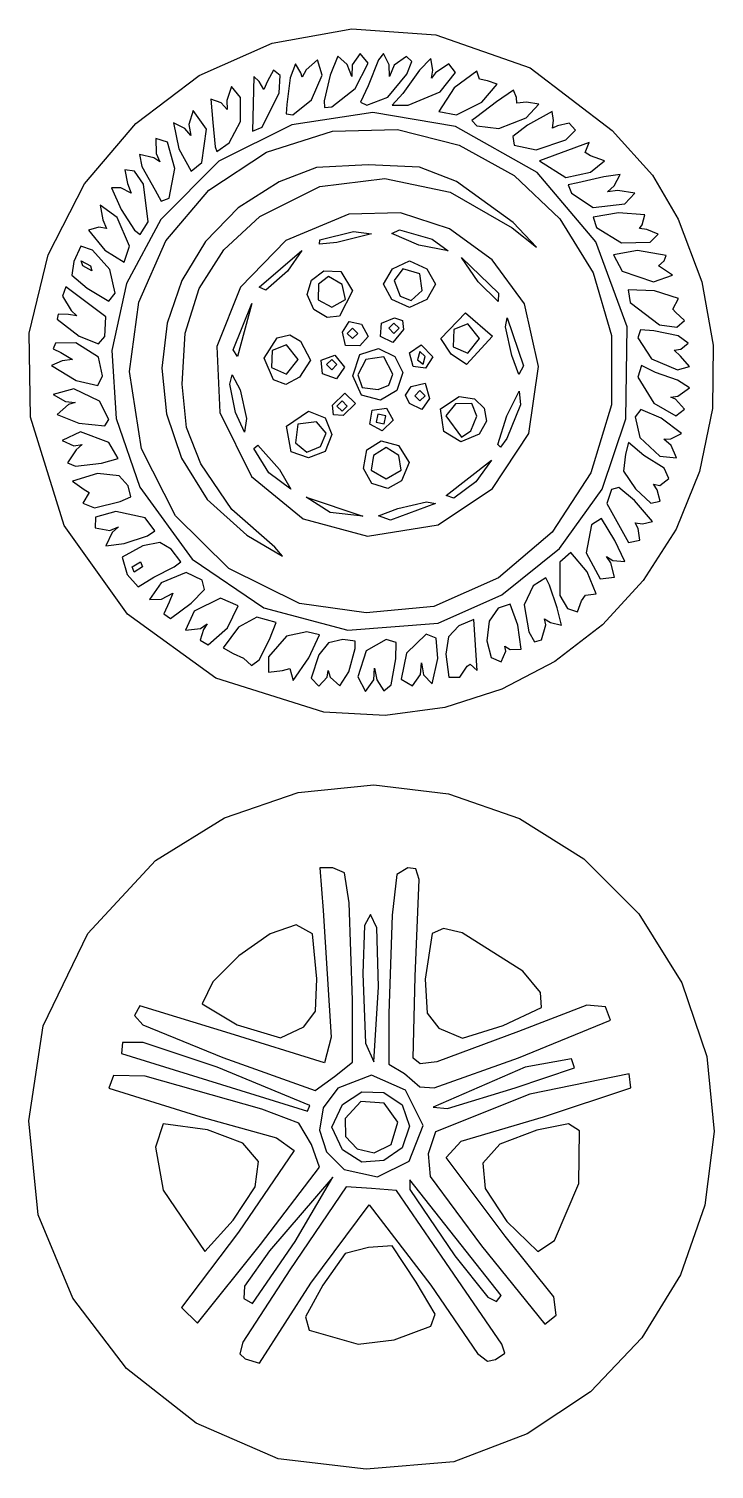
# Model space of a CAD drawing. Extents: x 1.4 to 78.7, y 1.5 to 53.2.
# Drawn here: x 30.81 to 41.99, y 29.71 to 53.22 of the extents above; entities that cross this region are included whole.
import ezdxf

# ---------------------------------------------------------------- set-up
doc = ezdxf.new("R2010")
doc.units = 0

msp = doc.modelspace()

# ---------------------------------------------------------------- linework, layer by layer
at = {"layer": 'Image'}
for p, q in [((34.778348, 52.980714), (36.079701, 53.216893)), ((36.079701, 53.216893), (37.448213, 53.119679)), ((33.588011, 52.452531), (34.778348, 52.980714)), ((37.448213, 53.119679), (38.991155, 52.579046)), ((35.518738, 52.710519), (35.333607, 52.549056)), ((35.593127, 52.462994), (35.518738, 52.710519)), ((35.848884, 52.772163), (35.727957, 52.459354)), ((36.001023, 52.632071), (35.848884, 52.772163)), ((36.217124, 52.815134), (36.084978, 52.626632)), ((36.344343, 52.654294), (36.217124, 52.815134)), ((36.513676, 52.710044), (36.344179, 52.286712)), ((36.598962, 52.813971), (36.513676, 52.710044)), ((36.688375, 52.626632), (36.598962, 52.813971)), ((36.974001, 52.765133), (36.769795, 52.625222)), ((37.05969, 52.683772), (36.974001, 52.765133)), ((36.977731, 52.47535), (37.05969, 52.683772)), ((37.369026, 52.732465), (37.183407, 52.541965)), ((37.404337, 52.541965), (37.369026, 52.732465)), ((32.552545, 51.673731), (33.588011, 52.452531)), ((34.481679, 52.436132), (34.460512, 51.54843)), ((34.566345, 52.356462), (34.481679, 52.436132)), ((34.799179, 52.539908), (34.705103, 52.363519)), ((34.907462, 52.454472), (34.799179, 52.539908)), ((34.893654, 52.171561), (34.907462, 52.454472)), ((35.15824, 52.643582), (35.073189, 52.414965)), ((35.249044, 52.499632), (35.15824, 52.643582)), ((35.270776, 52.428106), (35.249044, 52.499632)), ((35.333607, 52.549056), (35.270776, 52.428106)), ((35.420131, 52.055132), (35.593127, 52.462994)), ((35.727957, 52.459354), (35.625191, 52.040143)), ((36.079607, 52.436132), (36.001023, 52.632071)), ((36.084978, 52.626632), (36.079607, 52.436132)), ((36.13368, 52.241099), (36.344343, 52.654294)), ((36.664655, 52.102605), (36.977731, 52.47535)), ((36.693746, 52.436132), (36.688375, 52.626632)), ((36.769795, 52.625222), (36.693746, 52.436132)), ((37.183407, 52.541965), (36.91167, 52.160966)), ((37.377822, 52.41118), (37.404337, 52.541965)), ((37.445173, 52.499632), (37.377822, 52.41118)), ((37.660882, 52.647798), (37.445173, 52.499632)), ((37.52318, 52.189658), (37.772388, 52.505593)), ((37.772388, 52.505593), (37.660882, 52.647798)), ((38.118589, 52.523117), (37.749018, 52.255466)), ((38.165939, 52.395844), (38.118589, 52.523117)), ((38.991155, 52.579046), (40.326534, 51.559316)), ((34.113544, 52.277492), (34.039645, 52.04741)), ((34.263329, 52.093953), (34.113544, 52.277492)), ((34.641603, 52.224466), (34.566345, 52.356462)), ((34.705103, 52.363519), (34.641603, 52.224466)), ((35.073189, 52.414965), (35.018748, 51.983093)), ((35.753155, 51.944738), (36.133677, 52.241099)), ((36.133677, 52.241099), (36.13368, 52.241099)), ((36.344179, 52.286712), (36.22234, 52.017543)), ((37.000422, 51.970466), (37.52318, 52.189658)), ((37.749018, 52.255466), (37.501129, 51.864632)), ((37.52318, 52.189658), (37.52318, 52.189658)), ((38.291558, 52.369236), (38.165939, 52.395844)), ((38.200512, 52.020325), (38.451023, 52.31308)), ((38.451023, 52.31308), (38.291558, 52.369236)), ((38.715917, 52.217472), (38.438907, 52.025307)), ((38.768683, 52.096419), (38.715917, 52.217472)), ((33.946737, 52.00607), (33.77918, 52.069713)), ((33.77918, 52.069713), (33.811816, 51.686216)), ((34.042984, 51.898827), (33.946737, 52.00607)), ((34.039645, 52.04741), (34.042984, 51.898827)), ((34.26359, 51.70613), (34.263329, 52.093953)), ((34.617169, 51.61193), (34.893654, 52.171561)), ((35.018748, 51.983093), (35.006035, 51.829421)), ((35.116763, 51.81376), (35.420131, 52.055132)), ((35.420131, 52.055132), (35.420131, 52.055132)), ((35.625191, 52.040143), (35.631589, 51.933189)), ((36.22234, 52.017543), (36.325341, 51.970466)), ((36.325341, 51.970466), (36.664655, 52.102605)), ((36.664655, 52.102605), (36.664655, 52.102605)), ((36.91167, 52.160966), (36.738159, 51.970466)), ((36.738159, 51.970466), (37.000422, 51.970466)), ((37.788476, 51.813282), (38.200512, 52.020325)), ((38.438907, 52.025307), (38.11756, 51.777753)), ((38.200512, 52.020325), (38.200512, 52.020325)), ((38.772792, 52.005566), (38.768683, 52.096419)), ((38.928957, 52.020931), (38.772792, 52.005566)), ((38.926311, 51.766348), (39.131643, 51.986168)), ((39.131643, 51.986168), (38.928957, 52.020931)), ((33.489776, 51.885799), (33.419751, 51.652966)), ((33.709867, 51.580077), (33.489776, 51.885799)), ((35.006035, 51.829421), (35.116763, 51.81376)), ((36.422714, 51.850986), (35.097938, 51.651579)), ((35.631589, 51.933189), (35.753155, 51.944738)), ((37.772202, 51.621181), (36.422714, 51.850986)), ((37.501129, 51.864632), (37.788476, 51.813282)), ((38.11756, 51.777753), (38.03941, 51.721402)), ((38.03941, 51.721402), (38.122375, 51.635948)), ((38.476382, 51.588417), (38.926345, 51.766348)), ((38.926345, 51.766348), (38.926311, 51.766348)), ((39.348534, 51.866045), (38.945541, 51.641903)), ((39.369506, 51.722963), (39.348534, 51.866045)), ((39.353357, 51.592776), (39.369506, 51.722963)), ((31.715806, 50.685701), (32.552545, 51.673731)), ((33.351185, 51.589333), (33.168198, 51.681632)), ((33.168198, 51.681632), (33.256549, 51.255944)), ((33.450752, 51.477537), (33.351185, 51.589333)), ((33.419751, 51.652966), (33.450752, 51.477537)), ((33.632034, 51.033567), (33.709867, 51.580077)), ((33.811816, 51.686216), (33.845976, 51.291996)), ((35.097938, 51.651579), (33.907651, 51.057589)), ((34.077542, 51.356633), (34.26359, 51.70613)), ((34.460512, 51.54843), (34.617169, 51.61193)), ((34.617169, 51.61193), (34.617169, 51.61193)), ((34.686183, 51.205048), (35.762346, 51.545418)), ((35.762346, 51.545418), (36.826751, 51.571888)), ((36.826751, 51.571888), (37.832064, 51.319135)), ((39.104258, 50.871271), (37.772202, 51.621181)), ((38.122375, 51.635948), (38.476382, 51.588417)), ((38.945541, 51.641903), (38.706185, 51.45733)), ((39.437625, 51.63425), (39.353357, 51.592776)), ((39.626606, 51.678916), (39.437625, 51.63425)), ((39.572094, 51.403958), (39.731006, 51.562503)), ((39.731006, 51.562503), (39.626606, 51.678916)), ((40.326534, 51.559316), (40.988635, 50.829809)), ((33.0729, 51.364508), (32.880163, 51.424551)), ((32.880163, 51.424551), (32.886646, 51.182162)), ((33.187918, 50.937334), (33.0729, 51.364508)), ((33.256549, 51.255944), (33.454989, 50.89293)), ((33.845976, 51.291996), (33.877243, 51.21223)), ((33.877243, 51.21223), (34.077542, 51.356633)), ((34.077542, 51.356633), (34.077542, 51.356633)), ((37.832064, 51.319135), (38.730949, 50.821839)), ((38.706185, 51.45733), (38.728445, 51.319276)), ((38.728445, 51.319276), (39.086928, 51.244309)), ((39.086928, 51.244309), (39.572094, 51.403958)), ((39.953049, 51.361034), (39.144536, 51.059425)), ((39.572094, 51.403958), (39.572094, 51.403958)), ((39.890036, 51.198745), (39.953049, 51.361034)), ((32.848252, 51.109922), (32.614742, 51.16657)), ((32.614742, 51.16657), (32.649939, 50.967073)), ((32.946639, 51.045847), (32.848252, 51.109922)), ((32.886646, 51.182162), (32.946639, 51.045847)), ((33.907651, 51.057589), (32.961626, 50.103646)), ((33.454989, 50.89293), (33.632034, 51.033567)), ((33.632034, 51.033567), (33.632034, 51.033567)), ((33.744796, 50.584902), (34.686183, 51.205048)), ((39.144536, 51.059425), (39.570221, 50.787827)), ((39.975689, 51.144711), (39.890036, 51.198745)), ((40.206171, 51.064376), (39.975689, 51.144711)), ((39.976219, 50.879424), (40.206171, 51.064376)), ((32.534179, 50.892511), (32.372344, 50.916663)), ((32.372344, 50.916663), (32.414955, 50.692062)), ((32.677971, 50.683858), (32.534179, 50.892511)), ((32.649939, 50.967073), (32.868524, 50.585277)), ((33.095084, 50.455102), (33.187918, 50.937334)), ((33.187918, 50.937334), (33.187918, 50.937334)), ((35.504157, 50.955695), (34.891902, 50.721154)), ((36.346124, 50.9968), (35.504157, 50.955695)), ((37.185521, 50.956168), (36.346124, 50.9968)), ((37.785455, 50.726177), (37.185521, 50.956168)), ((38.730949, 50.821839), (39.476072, 50.11468)), ((40.063276, 49.737661), (39.104258, 50.871271)), ((39.570221, 50.787827), (39.976234, 50.879424)), ((40.193047, 50.798887), (39.768637, 50.700467)), ((39.976234, 50.879424), (39.976219, 50.879424)), ((40.459803, 50.837515), (40.193047, 50.798887)), ((40.359824, 50.655961), (40.459803, 50.837515)), ((40.988635, 50.829809), (41.408544, 50.107801)), ((31.12165, 49.529828), (31.715806, 50.685701)), ((32.306838, 50.623178), (32.156836, 50.621432)), ((32.156836, 50.621432), (32.316615, 50.268892)), ((32.478279, 50.534267), (32.306838, 50.623178)), ((32.414955, 50.692062), (32.478279, 50.534267)), ((32.753579, 50.065468), (32.677971, 50.683858)), ((32.868524, 50.585277), (32.968004, 50.405734)), ((33.041769, 49.755295), (33.744796, 50.584902)), ((34.891902, 50.721154), (34.224214, 50.293656)), ((34.577818, 50.151899), (35.557283, 50.644638)), ((35.557283, 50.644638), (36.616796, 50.776063)), ((36.616796, 50.776063), (37.686506, 50.549302)), ((37.686506, 50.549302), (38.696563, 49.967482)), ((38.715007, 50.053254), (37.785455, 50.726177)), ((39.768637, 50.700467), (39.611832, 50.672942)), ((39.611832, 50.672942), (39.664365, 50.533733)), ((40.252197, 50.55408), (40.359824, 50.655961)), ((40.420268, 50.579029), (40.252197, 50.55408)), ((40.69669, 50.53613), (40.420268, 50.579029)), ((32.250937, 50.13731), (31.973644, 50.336784)), ((31.973644, 50.336784), (32.013725, 50.096551)), ((32.968004, 50.405734), (33.095084, 50.455102)), ((39.664365, 50.533733), (40.016542, 50.300852)), ((40.016542, 50.300852), (40.53492, 50.361643)), ((40.53492, 50.361643), (40.69669, 50.53613)), ((40.53492, 50.361643), (40.53492, 50.361643)), ((32.013725, 50.096551), (32.076192, 49.960425)), ((32.449261, 49.668299), (32.250937, 50.13731)), ((32.316615, 50.268892), (32.534348, 49.931959)), ((32.961626, 50.103646), (32.403366, 49.057529)), ((34.224214, 50.293656), (33.69282, 49.747597)), ((33.99143, 49.609911), (34.577818, 50.151899)), ((36.029243, 50.191211), (35.001398, 49.759318)), ((36.873419, 50.211288), (36.029243, 50.191211)), ((37.676032, 49.952411), (36.873419, 50.211288)), ((39.476072, 50.11468), (40.020099, 49.232337)), ((40.430844, 50.213287), (40.016474, 50.140024)), ((40.016474, 50.140024), (40.075834, 49.973377)), ((40.860381, 50.18246), (40.430844, 50.213287)), ((40.821352, 50.014965), (40.860381, 50.18246)), ((41.408544, 50.107801), (41.791453, 49.089913)), ((31.947021, 49.979107), (31.781402, 49.92884)), ((31.781402, 49.92884), (32.046761, 49.606227)), ((32.076192, 49.960425), (31.947021, 49.979107)), ((32.534348, 49.931959), (32.625185, 49.860503)), ((32.625185, 49.860503), (32.753579, 50.065455)), ((32.753579, 50.065455), (32.753579, 50.065468)), ((35.556193, 49.772371), (36.106525, 49.909475)), ((36.397914, 49.870493), (35.836344, 49.728888)), ((36.106525, 49.909475), (36.397914, 49.870493)), ((36.730507, 49.874107), (36.859399, 49.936248)), ((37.170699, 49.686335), (36.730507, 49.874107)), ((36.859399, 49.936248), (37.393355, 49.78404)), ((38.372401, 49.447536), (37.676032, 49.952411)), ((38.696563, 49.967482), (39.096006, 49.650953)), ((39.096006, 49.650953), (38.715007, 50.053254)), ((40.075834, 49.973377), (40.482097, 49.724211)), ((40.772761, 49.957152), (40.821352, 50.014965)), ((40.895171, 49.939765), (40.772761, 49.957152)), ((41.07981, 49.865707), (40.895171, 49.939765)), ((40.951747, 49.73586), (41.07981, 49.865707)), ((31.655242, 49.670162), (31.541887, 49.41935)), ((31.848888, 49.604152), (31.655242, 49.670162)), ((32.129891, 49.286534), (31.848888, 49.604152)), ((32.046761, 49.606227), (32.365106, 49.410431)), ((32.365106, 49.410431), (32.449261, 49.668299)), ((32.449261, 49.668299), (32.449261, 49.668299)), ((32.601824, 48.755791), (33.041769, 49.755295)), ((33.69282, 49.747597), (33.304008, 49.110755)), ((33.586671, 48.977949), (33.99143, 49.609911)), ((35.001398, 49.759318), (34.260318, 49.001691)), ((35.552731, 49.700829), (35.556193, 49.772371)), ((35.836344, 49.728888), (35.552731, 49.700829)), ((35.556193, 49.772371), (35.556193, 49.772371)), ((37.653807, 49.590608), (37.170699, 49.686335)), ((37.170699, 49.686335), (37.170699, 49.686335)), ((37.393355, 49.78404), (37.653807, 49.590608)), ((40.571412, 48.35392), (40.063276, 49.737661)), ((40.482097, 49.724211), (40.951747, 49.73586)), ((40.951747, 49.73586), (40.951747, 49.73586)), ((30.813933, 48.247501), (31.12165, 49.529828)), ((31.541887, 49.41935), (31.509019, 49.198027)), ((31.687682, 49.345802), (31.661515, 49.429172)), ((31.661515, 49.429172), (31.81468, 49.345802)), ((34.566345, 48.998365), (35.263807, 49.599802)), ((35.263807, 49.599802), (35.032012, 49.261136)), ((36.741111, 49.301978), (37.021676, 49.430469)), ((37.021676, 49.430469), (37.302241, 49.301978)), ((38.143508, 49.087635), (37.868341, 49.482948)), ((37.868341, 49.482948), (38.471273, 48.901303)), ((38.897847, 48.729616), (38.372401, 49.447536)), ((40.742006, 49.599802), (40.349032, 49.528622)), ((40.349032, 49.528622), (40.493005, 49.261136)), ((41.21267, 49.515135), (40.742006, 49.599802)), ((41.085671, 49.345802), (41.175335, 49.430469)), ((41.175335, 49.430469), (41.21267, 49.515135)), ((31.509019, 49.198027), (31.757575, 48.983281)), ((31.836538, 49.266966), (31.68768, 49.345802)), ((31.68768, 49.345802), (31.687682, 49.345802)), ((31.81468, 49.345802), (31.836538, 49.266966)), ((32.216856, 48.901303), (32.129891, 49.286534)), ((35.032012, 49.261136), (34.677156, 48.948683)), ((35.42193, 49.112711), (35.624233, 49.26425)), ((35.696319, 49.176469), (35.533098, 49.051515)), ((35.624233, 49.26425), (35.899844, 49.25581)), ((35.921261, 49.043334), (35.696319, 49.176469)), ((35.899844, 49.25581), (36.090344, 48.942131)), ((36.598343, 49.049469), (36.741111, 49.301978)), ((36.909707, 49.297521), (36.772609, 49.106925)), ((37.188643, 49.220451), (36.909707, 49.297521)), ((37.225857, 48.947086), (37.188643, 49.220451)), ((37.302241, 49.301978), (37.445009, 49.049469)), ((40.020099, 49.232337), (40.315693, 48.209487)), ((40.493005, 49.261136), (41.002857, 49.086414)), ((41.002857, 49.086414), (41.314977, 49.197636)), ((41.18092, 49.282302), (41.085671, 49.345802)), ((41.314977, 49.197636), (41.18092, 49.282302)), ((41.314977, 49.197636), (41.314977, 49.197636)), ((31.412516, 49.00682), (31.353881, 48.854042)), ((32.062933, 48.517249), (31.412516, 49.00682)), ((31.757575, 48.983281), (32.114592, 48.774332)), ((32.114592, 48.774332), (32.216856, 48.901303)), ((32.403366, 49.057529), (32.159245, 47.969158)), ((32.216856, 48.901303), (32.216856, 48.901303)), ((33.304008, 49.110755), (33.064063, 48.41091)), ((33.360315, 48.249055), (33.586671, 48.977949)), ((34.260318, 49.001691), (33.878203, 48.029524)), ((34.677156, 48.948683), (34.566345, 48.998365)), ((34.566345, 48.998365), (34.566345, 48.998365)), ((35.347844, 48.877941), (35.42193, 49.112711)), ((35.533098, 49.051515), (35.528295, 48.79547)), ((36.090344, 48.942131), (35.879197, 48.527337)), ((35.975472, 48.796548), (35.921261, 49.043334)), ((36.731391, 48.801517), (36.598343, 49.049469)), ((36.772609, 49.106925), (36.870334, 48.853677)), ((37.05021, 48.78298), (37.225857, 48.947086)), ((37.225857, 48.947086), (37.225857, 48.947086)), ((37.445009, 49.049469), (37.302241, 48.796961)), ((38.466966, 48.76831), (38.143508, 49.087635)), ((38.143508, 49.087635), (38.143508, 49.087635)), ((38.471273, 48.901303), (38.466966, 48.76831)), ((41.022171, 48.94136), (40.591107, 48.956267)), ((40.591107, 48.956267), (40.620354, 48.752033)), ((41.410228, 48.815893), (41.022171, 48.94136)), ((41.791453, 49.089913), (41.977707, 48.055488)), ((31.353881, 48.854042), (31.497183, 48.618515)), ((32.449681, 47.625951), (32.601824, 48.755791)), ((34.143013, 47.976923), (34.446325, 48.732046)), ((34.446325, 48.732046), (34.213405, 47.868371)), ((35.456887, 48.63669), (35.347844, 48.877941)), ((35.528295, 48.79547), (35.75184, 48.672066)), ((35.75184, 48.672066), (35.975472, 48.796554)), ((35.975472, 48.796554), (35.975472, 48.796548)), ((37.021676, 48.66847), (36.731391, 48.801517)), ((36.731391, 48.801517), (36.731391, 48.801517)), ((36.870334, 48.853677), (37.05021, 48.78298)), ((37.302241, 48.796961), (37.021676, 48.66847)), ((39.127732, 47.70483), (38.897847, 48.729616)), ((40.620354, 48.752033), (41.100994, 48.387649)), ((41.318504, 48.639876), (41.410228, 48.815893)), ((31.286745, 48.561552), (31.272097, 48.47887)), ((31.272097, 48.47887), (31.627252, 48.202804)), ((31.454849, 48.555556), (31.286745, 48.561552)), ((31.591534, 48.532817), (31.454849, 48.555556)), ((31.497183, 48.618515), (31.591534, 48.532817)), ((32.049325, 48.193908), (32.062925, 48.51725)), ((32.062925, 48.51725), (32.062933, 48.517249)), ((35.674644, 48.506951), (35.456887, 48.63669)), ((35.456887, 48.63669), (35.456887, 48.63669)), ((35.879197, 48.527337), (35.674644, 48.506951)), ((35.925163, 48.263983), (36.037694, 48.441129)), ((36.037694, 48.441129), (36.239942, 48.394856)), ((36.561715, 48.412781), (36.778561, 48.499137)), ((36.778561, 48.499137), (36.905735, 48.457754)), ((36.905735, 48.457754), (36.921732, 48.309502)), ((37.529675, 48.16047), (37.93417, 48.583803)), ((37.93417, 48.583803), (38.376341, 48.198003)), ((38.58729, 48.35097), (38.617302, 48.499137)), ((38.617302, 48.499137), (38.883869, 47.715971)), ((41.360837, 48.590487), (41.318504, 48.639876)), ((41.509003, 48.456803), (41.360837, 48.590487)), ((41.38377, 48.344881), (41.509003, 48.456804)), ((41.509003, 48.456804), (41.509003, 48.456803)), ((30.836511, 46.880106), (30.813933, 48.247501)), ((31.627252, 48.202804), (31.945087, 48.077517)), ((31.945087, 48.077517), (32.049325, 48.193908)), ((33.064063, 48.41091), (32.979272, 47.675839)), ((33.309134, 47.416272), (33.360315, 48.249055)), ((34.862334, 48.175719), (35.065739, 48.224498)), ((35.065739, 48.224498), (35.243334, 48.118449)), ((35.977454, 48.047582), (35.925163, 48.263983)), ((36.090344, 48.329804), (36.005677, 48.245137)), ((36.005677, 48.245137), (36.090344, 48.16047)), ((36.17501, 48.245137), (36.090344, 48.329804)), ((36.090344, 48.16047), (36.17501, 48.245137)), ((36.17501, 48.245137), (36.17501, 48.245137)), ((36.344343, 48.194929), (36.210419, 48.042529)), ((36.239942, 48.394856), (36.344343, 48.194929)), ((36.548252, 48.192492), (36.561715, 48.412781)), ((36.750309, 48.097228), (36.548252, 48.192492)), ((36.548252, 48.192492), (36.548252, 48.192492)), ((36.767676, 48.41447), (36.683009, 48.329804)), ((36.683009, 48.329804), (36.767676, 48.245137)), ((36.921732, 48.309502), (36.750309, 48.097228)), ((36.852343, 48.329804), (36.767676, 48.41447)), ((36.767676, 48.245137), (36.852343, 48.329804)), ((36.852343, 48.329804), (36.852343, 48.329804)), ((37.743225, 48.306846), (37.731904, 48.027532)), ((37.973796, 48.399242), (37.743225, 48.306846)), ((38.376341, 48.198003), (37.953008, 47.737138)), ((38.164674, 48.16047), (37.973796, 48.399242)), ((38.692163, 47.885304), (38.58729, 48.35097)), ((40.315693, 48.209487), (40.31552, 47.080812)), ((40.550819, 46.853614), (40.571412, 48.35392)), ((40.793891, 48.302846), (40.747012, 48.173343)), ((41.011503, 48.285166), (40.793891, 48.302846)), ((41.409078, 48.207542), (41.011503, 48.285166)), ((41.100994, 48.387649), (41.38377, 48.344881)), ((41.571878, 48.088675), (41.409078, 48.207542)), ((31.239934, 48.085254), (31.201586, 47.996259)), ((31.201586, 47.996259), (31.32931, 47.936156)), ((31.571791, 48.090705), (31.239934, 48.085254)), ((31.944992, 47.860148), (31.571791, 48.090705)), ((32.159245, 47.969158), (32.230647, 46.856155)), ((33.878203, 48.029524), (33.927256, 46.954009)), ((34.213405, 47.868371), (34.143013, 47.976923)), ((34.143013, 47.976923), (34.143013, 47.976923)), ((34.646494, 47.839958), (34.862334, 48.175719)), ((34.779896, 47.96818), (34.768574, 47.688866)), ((35.010467, 48.060576), (34.779896, 47.96818)), ((35.201345, 47.821804), (35.010467, 48.060576)), ((35.243334, 48.118449), (35.405032, 47.810328)), ((36.210419, 48.042529), (35.977454, 48.047583)), ((35.977454, 48.047583), (35.977454, 48.047582)), ((36.212211, 47.902221), (36.515771, 47.997743)), ((36.515771, 47.997743), (36.782431, 47.868041)), ((37.021676, 47.926471), (37.212175, 48.060526)), ((37.212175, 48.060526), (37.402675, 47.865297)), ((37.699008, 47.906471), (37.529675, 48.16047)), ((37.731904, 48.027532), (37.973796, 47.921699)), ((37.973796, 47.921699), (38.164674, 48.16047)), ((38.164674, 48.16047), (38.164674, 48.16047)), ((40.747012, 48.173343), (40.970854, 47.832839)), ((41.341291, 47.969848), (41.452568, 47.988445)), ((41.445503, 47.873278), (41.341291, 47.969848)), ((41.452568, 47.988445), (41.571878, 48.088675)), ((41.977707, 48.055488), (41.966185, 47.017782)), ((31.349016, 47.797271), (31.179683, 47.719605)), ((31.32931, 47.936156), (31.518349, 47.819856)), ((31.518349, 47.819856), (31.349016, 47.797271)), ((31.944992, 47.860147), (31.944992, 47.860148)), ((32.011299, 47.551757), (31.944992, 47.860147)), ((34.799179, 47.48992), (34.646494, 47.839958)), ((35.010467, 47.583033), (35.201345, 47.821804)), ((35.201345, 47.821804), (35.201345, 47.821804)), ((35.405032, 47.810328), (35.22484, 47.530272)), ((35.58075, 47.8111), (35.804155, 47.892475)), ((35.600569, 47.58818), (35.58075, 47.8111)), ((35.751677, 47.821804), (35.667011, 47.737138)), ((35.667011, 47.737138), (35.751677, 47.652471)), ((35.836344, 47.737138), (35.751677, 47.821804)), ((35.751677, 47.652471), (35.836344, 47.737138)), ((35.804155, 47.892475), (35.960653, 47.69682)), ((35.836344, 47.737138), (35.836344, 47.737138)), ((36.093736, 47.55536), (36.212211, 47.902221)), ((36.309245, 47.820786), (36.17501, 47.571549)), ((36.599203, 47.863864), (36.309245, 47.820786)), ((36.751431, 47.581703), (36.599203, 47.863864)), ((36.782431, 47.868041), (36.914007, 47.608966)), ((37.081048, 47.705989), (37.021676, 47.926471)), ((37.189628, 47.947951), (37.152292, 47.815954)), ((37.152292, 47.815954), (37.241201, 47.742736)), ((37.275675, 47.869134), (37.189628, 47.947951)), ((37.241201, 47.742736), (37.275675, 47.869134)), ((37.275675, 47.869134), (37.275675, 47.869134)), ((37.402675, 47.865297), (37.283979, 47.680546)), ((37.953008, 47.737138), (37.699008, 47.906471)), ((37.699008, 47.906471), (37.699008, 47.906471)), ((38.805265, 47.576853), (38.692163, 47.885304)), ((38.692163, 47.885304), (38.692163, 47.885304)), ((40.805948, 47.723586), (40.747004, 47.532998)), ((41.038363, 47.607445), (40.805948, 47.723586)), ((40.970854, 47.832839), (41.393428, 47.652471)), ((41.59367, 47.706637), (41.445503, 47.873278)), ((31.179683, 47.719605), (31.581849, 47.476897)), ((31.935195, 47.397339), (32.011299, 47.551757)), ((32.643969, 46.359432), (32.449681, 47.625951)), ((32.979272, 47.675839), (33.055922, 46.933321)), ((34.08758, 47.419638), (34.126725, 47.567805)), ((34.126725, 47.567805), (34.255336, 47.323682)), ((34.768574, 47.688866), (35.010467, 47.583033)), ((35.003331, 47.409875), (34.799179, 47.48992)), ((34.799179, 47.48992), (34.799179, 47.48992)), ((35.22484, 47.530272), (35.003331, 47.409875)), ((35.828549, 47.501833), (35.600561, 47.58818)), ((35.600561, 47.58818), (35.600569, 47.58818)), ((35.960653, 47.69682), (35.828549, 47.501833)), ((36.23851, 47.23592), (36.093736, 47.55536)), ((36.17501, 47.571549), (36.250261, 47.363446)), ((36.684264, 47.399777), (36.751431, 47.581703)), ((36.751431, 47.581703), (36.751431, 47.581703)), ((36.914007, 47.608966), (36.812316, 47.316368)), ((37.283979, 47.680546), (37.081048, 47.705989)), ((37.081048, 47.705989), (37.081048, 47.705989)), ((38.883869, 47.715971), (38.805265, 47.576853)), ((38.969983, 46.612028), (39.127732, 47.70483)), ((40.747004, 47.532998), (41.0075, 47.109665)), ((41.398196, 47.483138), (41.038363, 47.607445)), ((41.393428, 47.652471), (41.593678, 47.706637)), ((41.593678, 47.706637), (41.59367, 47.706637)), ((31.54186, 47.339531), (31.202816, 47.250305)), ((31.96097, 47.141677), (31.54186, 47.339531)), ((31.581849, 47.476897), (31.935195, 47.397339)), ((33.383161, 46.707705), (33.309134, 47.416272)), ((34.18179, 46.953972), (34.08758, 47.419638)), ((34.255336, 47.323682), (34.359764, 46.858016)), ((35.766068, 47.074195), (35.963344, 47.271472)), ((35.963344, 47.271472), (36.139515, 47.101706)), ((36.250261, 47.363446), (36.510507, 47.331085)), ((36.510507, 47.331085), (36.684264, 47.399777)), ((36.812316, 47.316368), (36.546836, 47.155745)), ((36.956156, 47.238797), (37.04951, 47.377925)), ((37.04951, 47.377925), (37.277773, 47.432579)), ((37.191009, 47.313805), (37.106342, 47.229138)), ((37.275675, 47.229138), (37.191009, 47.313805)), ((37.277773, 47.432579), (37.347115, 47.181647)), ((38.60788, 46.900275), (38.813513, 47.301925)), ((38.813513, 47.301925), (38.831738, 47.080972)), ((41.593283, 47.35619), (41.398196, 47.483138)), ((41.40317, 47.219317), (41.593283, 47.35619)), ((31.202816, 47.250305), (31.40546, 47.132942)), ((31.454849, 47.08472), (31.267408, 46.922942)), ((31.40546, 47.132942), (31.564499, 47.116686)), ((31.564499, 47.116686), (31.454849, 47.08472)), ((32.111015, 46.838759), (31.96097, 47.141677)), ((35.780458, 46.919252), (35.766068, 47.074195)), ((35.766068, 47.074195), (35.766068, 47.074195)), ((35.92101, 47.144471), (35.836344, 47.059804)), ((35.836344, 47.059804), (35.92101, 46.975138)), ((36.005677, 47.059804), (35.92101, 47.144471)), ((35.92101, 46.975138), (36.005677, 47.059804)), ((36.139515, 47.101706), (35.935401, 46.904862)), ((36.005677, 47.059804), (36.005677, 47.059804)), ((36.546836, 47.155745), (36.238497, 47.23592)), ((36.238497, 47.23592), (36.23851, 47.23592)), ((36.412077, 46.992072), (36.642946, 47.024125)), ((36.642946, 47.024125), (36.751796, 46.828201)), ((37.02049, 47.103567), (36.956156, 47.238797)), ((37.219534, 47.005086), (37.02049, 47.103567)), ((37.02049, 47.103567), (37.02049, 47.103567)), ((37.106342, 47.229138), (37.191009, 47.144472)), ((37.191009, 47.144472), (37.275675, 47.229138)), ((37.347115, 47.181647), (37.219534, 47.005086)), ((37.275675, 47.229138), (37.275675, 47.229138)), ((37.526185, 47.012561), (37.830966, 47.215235)), ((37.772082, 47.093783), (37.614331, 46.9017)), ((38.036907, 47.102607), (37.772082, 47.093783)), ((37.830966, 47.215235), (38.083223, 47.176174)), ((38.119013, 46.89737), (38.036907, 47.102607)), ((38.083223, 47.176174), (38.240628, 47.025526)), ((38.240628, 47.025526), (38.275117, 46.81597)), ((38.831738, 47.080972), (38.611958, 46.530735)), ((40.31552, 47.080812), (39.982261, 45.968024)), ((41.0075, 47.109665), (41.366226, 46.899941)), ((41.286434, 47.203201), (41.40317, 47.219317)), ((41.360837, 47.170776), (41.286434, 47.203201)), ((41.509003, 47.011264), (41.360837, 47.170776)), ((41.966185, 47.017782), (41.755769, 45.990051)), ((31.38385, 45.112942), (30.836511, 46.880106)), ((31.267408, 46.922942), (31.624183, 46.783132)), ((31.624183, 46.783132), (32.047515, 46.735931)), ((32.047515, 46.735931), (32.111015, 46.838759)), ((32.111015, 46.838759), (32.111015, 46.838759)), ((32.230647, 46.856155), (32.618954, 45.736141)), ((33.055922, 46.933321), (33.300299, 46.211135)), ((33.927256, 46.954009), (34.443881, 45.911761)), ((34.325361, 46.636472), (34.18179, 46.953972)), ((34.18179, 46.953972), (34.18179, 46.953972)), ((34.359764, 46.858016), (34.325361, 46.636472)), ((35.015182, 46.733998), (35.370678, 46.975139)), ((35.503557, 46.802659), (35.199064, 46.765753)), ((35.370678, 46.975139), (35.646282, 46.869743)), ((35.659961, 46.619245), (35.503557, 46.802659)), ((35.646282, 46.869743), (35.751677, 46.594139)), ((35.935401, 46.904862), (35.780458, 46.919252)), ((36.375178, 46.762906), (36.412077, 46.992072)), ((36.506445, 46.928336), (36.475812, 46.798574)), ((36.475812, 46.798574), (36.605574, 46.767942)), ((36.636207, 46.897703), (36.506445, 46.928336)), ((36.751796, 46.828201), (36.574829, 46.656231)), ((36.605574, 46.767942), (36.636207, 46.897703)), ((36.636207, 46.897703), (36.636207, 46.897703)), ((37.583155, 46.646251), (37.526185, 47.012561)), ((37.614331, 46.9017), (37.868331, 46.551806)), ((38.020741, 46.653406), (38.119013, 46.89737)), ((38.275117, 46.81597), (38.158626, 46.600187)), ((38.461007, 46.434609), (38.60788, 46.900275)), ((40.166202, 45.700875), (40.550819, 46.853614)), ((40.798079, 47.00219), (40.703242, 46.885947)), ((40.703242, 46.885947), (40.779748, 46.548451)), ((41.127446, 46.863892), (40.798079, 47.00219)), ((41.460261, 46.614021), (41.127446, 46.863892)), ((41.366226, 46.899941), (41.509003, 47.011264)), ((41.509003, 47.011264), (41.509003, 47.011264)), ((31.64962, 46.640748), (31.349016, 46.49961)), ((32.111015, 46.467152), (31.64962, 46.640748)), ((33.613841, 46.115959), (33.383161, 46.707705)), ((35.091278, 46.314739), (35.015182, 46.733998)), ((35.199064, 46.765753), (35.162157, 46.461259)), ((35.565411, 46.399406), (35.659961, 46.619245)), ((35.751677, 46.594139), (35.646282, 46.318535)), ((36.574829, 46.656231), (36.375178, 46.762906)), ((36.375178, 46.762906), (36.375178, 46.762906)), ((37.857093, 46.474234), (37.583155, 46.646251)), ((37.583155, 46.646251), (37.583155, 46.646251)), ((38.158626, 46.600187), (37.857093, 46.474234)), ((37.868331, 46.551806), (38.020731, 46.653406)), ((38.020731, 46.653406), (38.020741, 46.653406)), ((38.37561, 45.71179), (38.969983, 46.612028)), ((40.779748, 46.548451), (41.106118, 46.24352)), ((41.288235, 46.524393), (41.460261, 46.614021)), ((31.349016, 46.49961), (31.539516, 46.410733)), ((31.581849, 46.347774), (31.436472, 46.133889)), ((31.539516, 46.410733), (31.676201, 46.433472)), ((31.676201, 46.433472), (31.581849, 46.347774)), ((32.265993, 46.2065), (32.111015, 46.467152)), ((33.199188, 45.267979), (32.643969, 46.359432)), ((34.481679, 46.366027), (34.545414, 46.420573)), ((34.727315, 45.968094), (34.481679, 46.366027)), ((34.545414, 46.420573), (34.900688, 46.02264)), ((35.370678, 46.21314), (35.091278, 46.314739)), ((35.091278, 46.314739), (35.091278, 46.314739)), ((35.162157, 46.461259), (35.345572, 46.304856)), ((35.345572, 46.304856), (35.565411, 46.399406)), ((35.646282, 46.318535), (35.370678, 46.21314)), ((35.565411, 46.399406), (35.565411, 46.399406)), ((36.26736, 46.042738), (36.324473, 46.346315)), ((36.324473, 46.346315), (36.557956, 46.489691)), ((36.640676, 46.382473), (36.434437, 46.255288)), ((36.557956, 46.489691), (36.842622, 46.413618)), ((36.846916, 46.255288), (36.640676, 46.382473)), ((36.842622, 46.413618), (37.014584, 46.139708)), ((38.506028, 46.387813), (38.461007, 46.434609)), ((38.461007, 46.434609), (38.461007, 46.434609)), ((38.611958, 46.530735), (38.506028, 46.387813)), ((40.597086, 46.465869), (40.546202, 46.276011)), ((40.847874, 46.254844), (40.597086, 46.465869)), ((41.172966, 46.520491), (41.288235, 46.524393)), ((41.292786, 46.418243), (41.172966, 46.520491)), ((41.292797, 46.418243), (41.292786, 46.418243)), ((41.37944, 46.2172), (41.292797, 46.418243)), ((31.436472, 46.133889), (31.567615, 46.077094)), ((31.567615, 46.077094), (31.990947, 46.128486)), ((31.99094, 46.128486), (32.265993, 46.2065)), ((31.990947, 46.128486), (31.99094, 46.128486)), ((33.300299, 46.211135), (33.71869, 45.537058)), ((34.119287, 45.373449), (33.613841, 46.115959)), ((36.434437, 46.255288), (36.394275, 46.012204)), ((36.887077, 46.012204), (36.846916, 46.255288)), ((37.014584, 46.139708), (36.888628, 45.838188)), ((37.621509, 45.599307), (38.357143, 46.175894)), ((38.357143, 46.175894), (38.10213, 45.825372)), ((40.546202, 46.276011), (40.511733, 45.996641)), ((41.176833, 46.043819), (40.847874, 46.254844)), ((41.106118, 46.24352), (41.37944, 46.2172)), ((31.928093, 45.95914), (31.518349, 45.83214)), ((32.280727, 45.922761), (31.928093, 45.95914)), ((32.430007, 45.75684), (32.280727, 45.922761)), ((34.443881, 45.911761), (35.284263, 45.220099)), ((35.082589, 45.70514), (34.727315, 45.968094)), ((34.727315, 45.968094), (34.727315, 45.968094)), ((34.900688, 46.02264), (35.082589, 45.70514)), ((36.407843, 45.796589), (36.26736, 46.042738)), ((36.394275, 46.012204), (36.640676, 45.874473)), ((36.640676, 45.874473), (36.887077, 46.012204)), ((36.887077, 46.012204), (36.887077, 46.012204)), ((39.982261, 45.968024), (39.348238, 45.003943)), ((40.511733, 45.996641), (40.712198, 45.711649)), ((41.106837, 45.765996), (41.255004, 45.877143)), ((41.255004, 45.877143), (41.176833, 46.043819)), ((41.755769, 45.990051), (41.372369, 45.051463)), ((31.518349, 45.83214), (31.708849, 45.698456)), ((31.793516, 45.649067), (31.687682, 45.476543)), ((31.708849, 45.698456), (31.793516, 45.649067)), ((32.470459, 45.579295), (32.430007, 45.75684)), ((32.618954, 45.736141), (33.47275, 44.562155)), ((36.669215, 45.714337), (36.407843, 45.796589)), ((36.407843, 45.796589), (36.407843, 45.796589)), ((36.888628, 45.838188), (36.669215, 45.714337)), ((37.487442, 45.119784), (38.37561, 45.71179)), ((38.10213, 45.825372), (37.743754, 45.556792)), ((39.46733, 44.734607), (40.166202, 45.700875)), ((40.316438, 45.696334), (40.240301, 45.468103)), ((40.43793, 45.730506), (40.316438, 45.696334)), ((40.696141, 45.518448), (40.43793, 45.730506)), ((40.712198, 45.711649), (40.958716, 45.472582)), ((41.063768, 45.692048), (41.005666, 45.787195)), ((41.005666, 45.787195), (41.106837, 45.765996)), ((41.113158, 45.506863), (41.063768, 45.692048)), ((31.687682, 45.476543), (31.878182, 45.400971)), ((31.878182, 45.400971), (32.295432, 45.504879)), ((32.295432, 45.504879), (32.470459, 45.579295)), ((32.295432, 45.504879), (32.295432, 45.504879)), ((33.71869, 45.537058), (34.364261, 44.955366)), ((34.820345, 44.757082), (34.119287, 45.373449)), ((35.724211, 45.320046), (35.335401, 45.570603)), ((35.335401, 45.570603), (36.258544, 45.260641)), ((36.513676, 45.270659), (36.831176, 45.389317)), ((37.445009, 45.46848), (36.712709, 45.19714)), ((36.831176, 45.389317), (37.296842, 45.49419)), ((37.296842, 45.49419), (37.445009, 45.46848)), ((37.743754, 45.556792), (37.621509, 45.599307)), ((37.621509, 45.599307), (37.621509, 45.599307)), ((40.240301, 45.468103), (40.597057, 44.834374)), ((40.985933, 45.177697), (40.696141, 45.518448)), ((40.958716, 45.472582), (41.113158, 45.506863)), ((41.113158, 45.506863), (41.113158, 45.506863)), ((31.895248, 45.248435), (31.887633, 45.070141)), ((32.22944, 45.33915), (31.895248, 45.248435)), ((32.705597, 45.237741), (32.22944, 45.33915)), ((32.866072, 45.022225), (32.705597, 45.237741)), ((34.07387, 44.408179), (33.199188, 45.267979)), ((35.284263, 45.220099), (36.336189, 44.936835)), ((36.258544, 45.260641), (35.724211, 45.320046)), ((35.724211, 45.320046), (35.724211, 45.320046)), ((36.513676, 45.270658), (36.513676, 45.270659)), ((36.712709, 45.19714), (36.513676, 45.270658)), ((40.152455, 45.224804), (39.993136, 45.119337)), ((40.372072, 44.866704), (40.152455, 45.224804)), ((40.755511, 45.059892), (40.704601, 45.152043)), ((40.704601, 45.152043), (40.826832, 45.138272)), ((40.826832, 45.138272), (40.985933, 45.177697)), ((32.419858, 43.665453), (31.38385, 45.112942)), ((31.887633, 45.070141), (32.130925, 45.028827)), ((32.166038, 44.995778), (32.065224, 44.776202)), ((32.130925, 45.028827), (32.270335, 45.088908)), ((32.270335, 45.088908), (32.166038, 44.995778)), ((32.365616, 44.816452), (32.74181, 44.943141)), ((32.74181, 44.943141), (32.866072, 45.022225)), ((32.74181, 44.943141), (32.74181, 44.943141)), ((34.364261, 44.955366), (34.947345, 44.612383)), ((36.336189, 44.936835), (37.487442, 45.119784)), ((37.487442, 45.119784), (37.487442, 45.119784)), ((39.348238, 45.003943), (38.472816, 44.255905)), ((39.993136, 45.119337), (39.906795, 44.666631)), ((40.783373, 44.87154), (40.755511, 45.059892)), ((40.755511, 45.059892), (40.755511, 45.059892)), ((41.372369, 45.051463), (40.836212, 44.213106)), ((32.065224, 44.776202), (32.365616, 44.816452)), ((32.667835, 44.775949), (32.331841, 44.594074)), ((32.943921, 44.830872), (32.667835, 44.775949)), ((33.132322, 44.726671), (32.943921, 44.830872)), ((33.289664, 44.515772), (33.132322, 44.726671)), ((34.947345, 44.612383), (34.820345, 44.757082)), ((34.820345, 44.757082), (34.820345, 44.757082)), ((38.52654, 43.980699), (39.46733, 44.734607)), ((39.652492, 44.669181), (39.472786, 44.511923)), ((39.921762, 44.351844), (39.652492, 44.669181)), ((39.906795, 44.666631), (40.134915, 44.238551)), ((40.53483, 44.525032), (40.372072, 44.866704)), ((40.597057, 44.834374), (40.783373, 44.87154)), ((32.331841, 44.594074), (32.413566, 44.310533)), ((32.492015, 44.435142), (32.629008, 44.519808)), ((32.524355, 44.350475), (32.492015, 44.435142)), ((32.492015, 44.435142), (32.492015, 44.435142)), ((32.661348, 44.435142), (32.524355, 44.350475)), ((32.629008, 44.519808), (32.661348, 44.435142)), ((32.849911, 44.265809), (33.180764, 44.435142)), ((33.180764, 44.435142), (33.289664, 44.515772)), ((33.47275, 44.562155), (34.641771, 43.768083)), ((39.472786, 44.511923), (39.477214, 43.969813)), ((40.309794, 44.50235), (40.238957, 44.604414)), ((40.238957, 44.604414), (40.3373, 44.536864)), ((40.368296, 44.269517), (40.309794, 44.50235)), ((40.3373, 44.536864), (40.53483, 44.525032)), ((32.413566, 44.310533), (32.5937, 44.111934)), ((32.5937, 44.111934), (32.849911, 44.265809)), ((32.849911, 44.265809), (32.849911, 44.265809)), ((33.37633, 44.341773), (32.967545, 44.175196)), ((33.638125, 44.219727), (33.37633, 44.341773)), ((33.673975, 44.067744), (33.638125, 44.219727)), ((35.226549, 43.836617), (34.07387, 44.408179)), ((38.472816, 44.255905), (37.415359, 43.791246)), ((39.24589, 44.258902), (39.039174, 44.125688)), ((39.307673, 44.134604), (39.24589, 44.258902)), ((40.065409, 43.995949), (39.921762, 44.351844)), ((40.134915, 44.238551), (40.368296, 44.269517)), ((40.836212, 44.213106), (40.168964, 43.48885)), ((40.368296, 44.269517), (40.368296, 44.269517)), ((32.967545, 44.175196), (32.777045, 43.904579)), ((32.974614, 43.91021), (33.15537, 44.008784)), ((33.15537, 44.008784), (33.097619, 43.856772)), ((33.457991, 43.842168), (33.673975, 44.067744)), ((37.487342, 43.519205), (38.52654, 43.980699)), ((39.039174, 44.125688), (38.891648, 43.817062)), ((39.431297, 43.764339), (39.307673, 44.134604)), ((39.477214, 43.969813), (39.602671, 43.753655)), ((39.831177, 43.880922), (39.894677, 43.972975)), ((39.894677, 43.972975), (40.065409, 43.995949)), ((32.777045, 43.904579), (32.974614, 43.91021)), ((33.097619, 43.856772), (33.011093, 43.66907)), ((33.11995, 43.591918), (33.457983, 43.842169)), ((33.457983, 43.842169), (33.457991, 43.842168)), ((33.933341, 43.927142), (33.507182, 43.709877)), ((34.222639, 43.796733), (33.933341, 43.927142)), ((34.052462, 43.440162), (34.222639, 43.796733)), ((34.641771, 43.768083), (36.016481, 43.403806)), ((36.311798, 43.683403), (35.226549, 43.836617)), ((35.226549, 43.836617), (35.226549, 43.836617)), ((37.415359, 43.791246), (36.311798, 43.683403)), ((38.468259, 43.76169), (38.320099, 43.547423)), ((38.661622, 43.828169), (38.468259, 43.76169)), ((38.786672, 43.483136), (38.661622, 43.828169)), ((38.891648, 43.817062), (38.970409, 43.37312)), ((39.50109, 43.484502), (39.431297, 43.764339)), ((39.602671, 43.753655), (39.76488, 43.700273)), ((39.76488, 43.700273), (39.831177, 43.880922)), ((39.831177, 43.880922), (39.831177, 43.880922)), ((33.861235, 42.621415), (32.419858, 43.665453)), ((33.011093, 43.66907), (33.11995, 43.591918)), ((33.507182, 43.709877), (33.366538, 43.399751)), ((33.610259, 43.426965), (33.71932, 43.50393)), ((33.71932, 43.50393), (33.656916, 43.411354)), ((34.530011, 43.6133), (34.229971, 43.450413)), ((34.843044, 43.527144), (34.530011, 43.6133)), ((34.737211, 43.251962), (34.843044, 43.527144)), ((36.016481, 43.403806), (37.487342, 43.519205)), ((37.487342, 43.519205), (37.487342, 43.519205)), ((38.070724, 43.578778), (37.828651, 43.470993)), ((38.127776, 42.741811), (38.070724, 43.578778)), ((38.320099, 43.547423), (38.283996, 43.228)), ((39.244456, 43.488833), (39.225499, 43.584545)), ((39.225499, 43.584545), (39.320778, 43.525711)), ((39.320778, 43.525711), (39.50109, 43.484502)), ((33.366538, 43.399751), (33.610259, 43.426965)), ((33.656916, 43.411354), (33.603437, 43.23895)), ((33.734983, 43.165145), (34.052462, 43.440163)), ((34.229971, 43.450413), (33.977246, 43.11598)), ((34.052462, 43.440163), (34.052462, 43.440162)), ((35.012063, 43.304453), (34.719994, 42.966501)), ((35.345548, 43.375551), (35.012063, 43.304453)), ((35.551999, 43.323736), (35.345548, 43.375551)), ((35.376671, 42.951974), (35.551999, 43.323736)), ((37.292527, 43.334409), (36.969762, 43.02826)), ((37.455451, 43.270473), (37.292527, 43.334409)), ((37.484373, 42.938307), (37.455451, 43.270473)), ((37.658783, 43.292794), (37.614342, 43.007969)), ((37.828651, 43.470993), (37.658783, 43.292794)), ((38.842085, 43.09102), (38.786672, 43.483136)), ((38.970409, 43.37312), (39.063249, 43.210814)), ((39.177043, 43.246799), (39.244456, 43.488835)), ((39.244456, 43.488835), (39.244456, 43.488833)), ((40.168964, 43.48885), (39.392291, 42.892568)), ((33.603437, 43.23895), (33.734983, 43.165145)), ((33.977246, 43.11598), (34.143013, 43.020342)), ((34.143013, 43.020342), (34.312346, 42.94555)), ((34.566345, 42.91924), (34.737211, 43.251962)), ((35.698732, 43.197896), (35.542186, 43.000015)), ((35.932242, 43.24981), (35.698732, 43.197896)), ((36.131841, 43.221273), (35.932242, 43.24981)), ((36.031498, 42.720644), (36.135807, 43.101644)), ((36.135807, 43.101644), (36.131841, 43.221273)), ((36.31594, 43.064543), (36.175015, 42.638305)), ((36.64016, 43.24981), (36.31594, 43.064543)), ((36.803101, 43.199944), (36.64016, 43.24981)), ((36.797473, 42.93231), (36.803101, 43.199944)), ((36.969762, 43.02826), (36.886757, 42.604927)), ((38.283996, 43.228), (38.351763, 42.95627)), ((38.515212, 42.885082), (38.590936, 43.061045)), ((38.590936, 43.061045), (38.575718, 43.143584)), ((38.575718, 43.143584), (38.663199, 43.088341)), ((38.590936, 43.061045), (38.590936, 43.061045)), ((38.663199, 43.088341), (38.842085, 43.09102)), ((39.063249, 43.210814), (39.177043, 43.246799)), ((34.312346, 42.94555), (34.439346, 42.826477)), ((34.439346, 42.826477), (34.566345, 42.91924)), ((34.566345, 42.91924), (34.566345, 42.91924)), ((34.719994, 42.966501), (34.720332, 42.714128)), ((35.124495, 42.57925), (35.376671, 42.951974)), ((35.376671, 42.951974), (35.376671, 42.951974)), ((35.542186, 43.000015), (35.413011, 42.619015)), ((36.720787, 42.508978), (36.797473, 42.93231)), ((37.202539, 42.678311), (37.214075, 42.86881)), ((37.214075, 42.86881), (37.251405, 42.673431)), ((37.390909, 42.52388), (37.484373, 42.938307)), ((37.614342, 43.007969), (37.664954, 42.634755)), ((37.842556, 42.637247), (37.959691, 42.814369)), ((37.959691, 42.814369), (38.009081, 42.847644)), ((37.959691, 42.814369), (37.959691, 42.814369)), ((38.009081, 42.847644), (38.127776, 42.741811)), ((38.351763, 42.95627), (38.515212, 42.885082)), ((39.392291, 42.892568), (38.52786, 42.43813)), ((35.624677, 42.064607), (33.861235, 42.621415)), ((34.720332, 42.714128), (34.948533, 42.742797)), ((34.948533, 42.742797), (35.069096, 42.777309)), ((35.069096, 42.777309), (35.124495, 42.57925)), ((35.413011, 42.619015), (35.540377, 42.490683)), ((35.540377, 42.490683), (35.676832, 42.635978)), ((35.676832, 42.635977), (35.690778, 42.741811)), ((35.676832, 42.635978), (35.676832, 42.635977)), ((35.690778, 42.741811), (35.725372, 42.635977)), ((35.725372, 42.635977), (35.881193, 42.495058)), ((35.881193, 42.495058), (36.031498, 42.720644)), ((36.175015, 42.638305), (36.301304, 42.400877)), ((36.301304, 42.400877), (36.440546, 42.593644)), ((36.44054, 42.593644), (36.452076, 42.784144)), ((36.440546, 42.593644), (36.44054, 42.593644)), ((36.452076, 42.784144), (36.488766, 42.593644)), ((36.488766, 42.593644), (36.599855, 42.409714)), ((36.886757, 42.604927), (37.067207, 42.491799)), ((37.067207, 42.491799), (37.202545, 42.678311)), ((37.202545, 42.678311), (37.202539, 42.678311)), ((37.251405, 42.673431), (37.390909, 42.52388)), ((37.664954, 42.634755), (37.842556, 42.637247)), ((36.599855, 42.409714), (36.720787, 42.508978)), ((38.52786, 42.43813), (37.597337, 42.13941)), ((37.597337, 42.13941), (36.622387, 42.010278)), ((36.622387, 42.010278), (35.624677, 42.064607)), ((35.624677, 42.064607), (35.624677, 42.064607)), ((34.000458, 40.341861), (35.204005, 40.750608)), ((35.204005, 40.750608), (36.437998, 40.877184)), ((36.437998, 40.877184), (37.656782, 40.732172)), ((37.656782, 40.732172), (38.814702, 40.32616)), ((32.873014, 39.640358), (34.000458, 40.341861)), ((38.814702, 40.32616), (39.866102, 39.66973)), ((31.769976, 38.452406), (32.873014, 39.640358)), ((35.769346, 39.524481), (35.557431, 39.524481)), ((35.557431, 39.524481), (35.610782, 38.825982)), ((35.958145, 39.44084), (35.769346, 39.524481)), ((36.992021, 39.524481), (36.813366, 39.415024)), ((37.123236, 39.507774), (36.992021, 39.524481)), ((37.178398, 39.332055), (37.123236, 39.507774)), ((39.866102, 39.66973), (40.765326, 38.773469)), ((36.035234, 38.952982), (35.958145, 39.44084)), ((36.813366, 39.415024), (36.738022, 38.749475)), ((37.111163, 37.749978), (37.178398, 39.332055)), ((35.610782, 38.825982), (35.743137, 36.761302)), ((36.089809, 37.365484), (36.035234, 38.952982)), ((35.173341, 38.593149), (34.745335, 38.444331)), ((35.435378, 38.446102), (35.173341, 38.593149)), ((36.283635, 38.580802), (36.259677, 37.7994)), ((36.386677, 38.762482), (36.283635, 38.580802)), ((36.490231, 38.544593), (36.386677, 38.762482)), ((36.738022, 38.749475), (36.683009, 37.145597)), ((40.765326, 38.773469), (41.46672, 37.647961)), ((31.039179, 36.942151), (31.769976, 38.452406)), ((34.745335, 38.444331), (34.237384, 38.089014)), ((35.508279, 37.711638), (35.435378, 38.446102)), ((36.513676, 37.582148), (36.490231, 38.544593)), ((37.389835, 38.451283), (37.275675, 37.704256)), ((37.573818, 38.531528), (37.389835, 38.451283)), ((37.879099, 38.462363), (37.573818, 38.531528)), ((38.868995, 37.838613), (37.879099, 38.462363)), ((34.237384, 38.089014), (33.81283, 37.663901)), ((33.81283, 37.663901), (33.635013, 37.305696)), ((35.487495, 37.185609), (35.508279, 37.711638)), ((36.259677, 37.7994), (36.304737, 36.662615)), ((37.082506, 36.41648), (37.111163, 37.749978)), ((37.275675, 37.704256), (37.310387, 37.151055)), ((39.16116, 37.487179), (38.868995, 37.838613)), ((41.46672, 37.647961), (41.875633, 36.443663)), ((36.439318, 36.355856), (36.513676, 37.582148)), ((36.513676, 37.582148), (36.513676, 37.582148)), ((39.174728, 37.244207), (39.16116, 37.487179)), ((32.6216, 37.273046), (32.531521, 37.115058)), ((34.093308, 36.817988), (32.6216, 37.273046)), ((33.635013, 37.305696), (34.206513, 36.960428)), ((35.295076, 36.928472), (35.487495, 37.185609)), ((36.090338, 36.349485), (36.089809, 37.365484)), ((36.683009, 37.145597), (36.683009, 36.316724)), ((37.310387, 37.151055), (37.498759, 36.905972)), ((38.552243, 36.949586), (39.174728, 37.244207)), ((39.915811, 37.281522), (38.799673, 36.852418)), ((40.218979, 37.254915), (39.915811, 37.281522)), ((40.299677, 37.039496), (40.218979, 37.254915)), ((30.806492, 35.396902), (31.039179, 36.942151)), ((32.531521, 37.115058), (32.667353, 36.958916)), ((32.667353, 36.958916), (33.973756, 36.429434)), ((34.206513, 36.960428), (34.914167, 36.751116)), ((34.914167, 36.751116), (35.295076, 36.928472)), ((35.295076, 36.928472), (35.295076, 36.928472)), ((37.886678, 36.743868), (38.552243, 36.949586)), ((38.552243, 36.949586), (38.552243, 36.949586)), ((38.800031, 36.42224), (40.299677, 37.039496)), ((32.671383, 36.673406), (32.336088, 36.671858)), ((33.883952, 36.27006), (32.671383, 36.673406)), ((35.63343, 36.341098), (34.093308, 36.817988)), ((35.743137, 36.761302), (35.63343, 36.341098)), ((38.799673, 36.852418), (37.46533, 36.355696)), ((37.498759, 36.905972), (37.886678, 36.743868)), ((32.336088, 36.671858), (32.320557, 36.491302)), ((32.320557, 36.491302), (35.356581, 35.553985)), ((36.304737, 36.662615), (36.439318, 36.355856)), ((41.875633, 36.443663), (41.994579, 35.219833)), ((35.393839, 35.645004), (33.883952, 36.27006)), ((33.973756, 36.429434), (35.481112, 35.888992)), ((35.798532, 36.116652), (36.090338, 36.349485)), ((36.683009, 36.316724), (36.937009, 36.166685)), ((37.193118, 36.326082), (37.082506, 36.41648)), ((37.46533, 36.355696), (37.193118, 36.326082)), ((38.909901, 36.26765), (37.408795, 35.619916)), ((37.422282, 35.935432), (38.800031, 36.42224)), ((38.744627, 35.933992), (39.712646, 36.260572)), ((38.800031, 36.42224), (38.800031, 36.42224)), ((39.666257, 36.405767), (38.909901, 36.26765)), ((39.712646, 36.260572), (39.666257, 36.405767)), ((32.191298, 36.133622), (32.112312, 35.925081)), ((32.707339, 36.12589), (32.191298, 36.133622)), ((34.60889, 35.583808), (32.707339, 36.12589)), ((35.481112, 35.888992), (35.798609, 36.116652)), ((35.798609, 36.116652), (35.798532, 36.116652)), ((36.402274, 36.138083), (35.852888, 35.927081)), ((36.954916, 35.892484), (36.402274, 36.138083)), ((36.937009, 36.166685), (37.191009, 35.950232)), ((40.605923, 36.161613), (38.987388, 35.827986)), ((40.635118, 35.935005), (40.605923, 36.161613)), ((32.112312, 35.925081), (33.613847, 35.459415)), ((35.852888, 35.927081), (35.61112, 35.605877)), ((35.927157, 35.660733), (36.244335, 35.868839)), ((36.244335, 35.868839), (36.604336, 35.855776)), ((36.604336, 35.855776), (36.899377, 35.656487)), ((37.243337, 35.317034), (36.954916, 35.892484)), ((37.191009, 35.950232), (37.422282, 35.935432)), ((38.987388, 35.827986), (37.444487, 35.214924)), ((37.642634, 35.597532), (38.744627, 35.933984)), ((38.744627, 35.933984), (38.744627, 35.933992)), ((39.209867, 35.459356), (40.635118, 35.935005)), ((35.215172, 35.3566), (34.60889, 35.583808)), ((35.356581, 35.553985), (35.393853, 35.645004)), ((35.393853, 35.645004), (35.393839, 35.645004)), ((35.61112, 35.605877), (35.550071, 35.240748)), ((35.751677, 35.291153), (35.927157, 35.660733)), ((36.22492, 35.712112), (35.969067, 35.432618)), ((36.60727, 35.684101), (36.22492, 35.712112)), ((36.830412, 35.37114), (36.60727, 35.684101)), ((36.899377, 35.656487), (37.021676, 35.305912)), ((37.408795, 35.619916), (37.642634, 35.597532)), ((30.957867, 33.859153), (30.806492, 35.396902)), ((33.000112, 35.345239), (32.875175, 34.96634)), ((33.721693, 35.248325), (33.000112, 35.345239)), ((33.613847, 35.459415), (34.852081, 35.117149)), ((35.42003, 35.00684), (35.215172, 35.3566)), ((35.927157, 34.92157), (35.751677, 35.291153)), ((35.969067, 35.432618), (35.976401, 35.1393)), ((36.723893, 35.005464), (36.830412, 35.37114)), ((37.021676, 35.305912), (36.898549, 34.951866)), ((37.015201, 34.738193), (37.243337, 35.317034)), ((37.863731, 35.063528), (39.209867, 35.459356)), ((39.616947, 35.344801), (39.100518, 35.240594)), ((39.795373, 35.233186), (39.616947, 35.344801)), ((34.300039, 35.031343), (33.721693, 35.248325)), ((34.558208, 34.728132), (34.300039, 35.031343)), ((34.852081, 35.117149), (35.139953, 34.910154)), ((35.550071, 35.240748), (35.665518, 34.887466)), ((35.976401, 35.1393), (36.166088, 34.935567)), ((37.444487, 35.214924), (37.326531, 34.854406)), ((37.617937, 34.793954), (37.863731, 35.063528)), ((39.100518, 35.240594), (38.494439, 35.013051)), ((39.786432, 34.373154), (39.795373, 35.233186)), ((41.994579, 35.219833), (41.843662, 34.01869)), ((32.875175, 34.96634), (33.002493, 34.264328)), ((35.139953, 34.910154), (34.229788, 33.57892)), ((35.553626, 34.635326), (35.42003, 35.00684)), ((35.665518, 34.887466), (35.953239, 34.601801)), ((36.241852, 34.721267), (35.927157, 34.92157)), ((35.927157, 34.92157), (35.927157, 34.92157)), ((36.166088, 34.935567), (36.445972, 34.873572)), ((36.445972, 34.873572), (36.723893, 35.005464)), ((36.898549, 34.951866), (36.602128, 34.744175)), ((36.723893, 35.005464), (36.723893, 35.005464)), ((37.326531, 34.854406), (37.357936, 34.487567)), ((38.583673, 33.513155), (37.617937, 34.793954)), ((38.494439, 35.013051), (38.21552, 34.70361)), ((34.502678, 34.315824), (34.558208, 34.728132)), ((34.58639, 33.375742), (35.553626, 34.635326)), ((35.953239, 34.601801), (36.501182, 34.481167)), ((36.602128, 34.744175), (36.241852, 34.721267)), ((36.501182, 34.481167), (37.015201, 34.738193)), ((37.015201, 34.738193), (37.015201, 34.738193)), ((38.21552, 34.70361), (38.256508, 34.290235)), ((35.767343, 34.47714), (34.737637, 33.273806)), ((35.156154, 33.424224), (35.767343, 34.47714)), ((38.516263, 32.544782), (37.02447, 34.430756)), ((37.02447, 34.430756), (37.028733, 34.275483)), ((37.357936, 34.487567), (38.194884, 33.353524)), ((39.386706, 33.441948), (39.786432, 34.373154)), ((33.002493, 34.264328), (33.68054, 33.259156)), ((34.139925, 33.77155), (34.502678, 34.315824)), ((35.986294, 34.317488), (35.069252, 32.963341)), ((36.398151, 34.288608), (35.986294, 34.317488)), ((36.810009, 34.259727), (36.398151, 34.288608)), ((37.614342, 33.081292), (36.810009, 34.259727)), ((37.028733, 34.275483), (37.760894, 33.191049)), ((38.256508, 34.290235), (38.610147, 33.750888)), ((31.525518, 32.500542), (30.957867, 33.859153)), ((35.409971, 32.746256), (36.360618, 34.021155)), ((36.360618, 34.021155), (37.37055, 32.713784)), ((41.843662, 34.01869), (41.442983, 32.882456)), ((33.68054, 33.259156), (34.140041, 33.77155)), ((34.140041, 33.77155), (34.139925, 33.77155)), ((38.610147, 33.750888), (39.113874, 33.264056)), ((34.229788, 33.57892), (33.296347, 32.347022)), ((34.45884, 32.413787), (35.156154, 33.424224)), ((35.156154, 33.424224), (35.156154, 33.424224)), ((39.378504, 32.522256), (38.583673, 33.513155)), ((39.113874, 33.264056), (39.386706, 33.441938)), ((39.386706, 33.441938), (39.386706, 33.441948)), ((33.560409, 32.093932), (34.58639, 33.375742)), ((34.737637, 33.273806), (34.328918, 32.694374)), ((34.58639, 33.375742), (34.58639, 33.375742)), ((35.970194, 33.227095), (35.606569, 32.71407)), ((36.352185, 33.32668), (35.970194, 33.227095)), ((36.737482, 33.351868), (36.352185, 33.32668)), ((37.128551, 32.763753), (36.737482, 33.351868)), ((37.760894, 33.191049), (38.297666, 32.514268)), ((38.194884, 33.353524), (39.23105, 32.075774)), ((35.069252, 32.963341), (34.301667, 31.77945)), ((38.525507, 31.748387), (37.614342, 33.081292)), ((34.328918, 32.694374), (34.317891, 32.491936)), ((34.570436, 31.441352), (35.409971, 32.746256)), ((35.606569, 32.71407), (35.322217, 32.193989)), ((35.409971, 32.746256), (35.409971, 32.746256)), ((37.441039, 32.241585), (37.128551, 32.763753)), ((37.37055, 32.713784), (38.13203, 31.59944)), ((41.442983, 32.882456), (40.812647, 31.853349)), ((32.401664, 31.350344), (31.525518, 32.500542)), ((34.317891, 32.491936), (34.45884, 32.413787)), ((38.297666, 32.514268), (38.438619, 32.448057)), ((38.438619, 32.448057), (38.516263, 32.544782)), ((38.516263, 32.544782), (38.516263, 32.544782)), ((39.413622, 32.22199), (39.378504, 32.522256)), ((33.296347, 32.347022), (33.560409, 32.093932)), ((37.370597, 32.040769), (37.441039, 32.241585)), ((39.23105, 32.075774), (39.413622, 32.22199)), ((39.413622, 32.22199), (39.413622, 32.22199)), ((35.322217, 32.193989), (35.38083, 31.977939)), ((35.38083, 31.977939), (36.18462, 31.748707)), ((36.771401, 31.820531), (37.370597, 32.040769)), ((34.301667, 31.77945), (34.250388, 31.592837)), ((36.18462, 31.748707), (36.771401, 31.820531)), ((36.771401, 31.820531), (36.771401, 31.820531)), ((38.577392, 31.60459), (38.525507, 31.748387)), ((40.812647, 31.853349), (39.972756, 30.973591)), ((34.250388, 31.592837), (34.337047, 31.51027)), ((34.337047, 31.51027), (34.570436, 31.441352)), ((38.13203, 31.59944), (38.293226, 31.473998)), ((38.426582, 31.500166), (38.577392, 31.60459)), ((33.535904, 30.459726), (32.401664, 31.350344)), ((38.293226, 31.473998), (38.426582, 31.500166)), ((39.972756, 30.973591), (38.943413, 30.285402)), ((34.877831, 29.879854), (33.535904, 30.459726)), ((38.943413, 30.285402), (37.74472, 29.831002)), ((36.313592, 29.708766), (34.877831, 29.879854)), ((34.877831, 29.879854), (34.877831, 29.879854)), ((37.74472, 29.831002), (36.313592, 29.708766))]:
    msp.add_line(p, q, dxfattribs=at)

doc.saveas('drawing.dxf')
